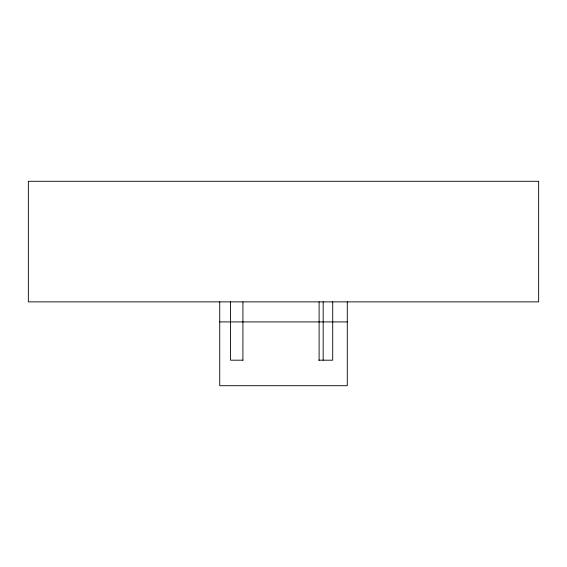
<?xml version="1.0" encoding="UTF-8"?>
<svg xmlns="http://www.w3.org/2000/svg" width="567" height="567" viewBox="0 0 567 567"><rect width="100%" height="100%" fill="white"/><g stroke="black" fill="none" stroke-linecap="round" stroke-linejoin="round"><path stroke-width="0.85" d="M219.734 301.871L219.734 385.702L347.288 385.702L347.288 301.871M219.734 321.914L347.28 321.914M242.981 360.187L230.571 360.187L230.578 301.871M318.668 360.187L332.709 360.187L332.709 321.914M332.716 301.871L332.716 321.914M323.183 301.871L323.162 360.187M319.108 301.871L319.101 360.187M242.924 301.871L242.91 360.187M538.65 181.298L28.35 181.298L28.35 301.871L538.65 301.871L538.65 181.298"/></g></svg>
